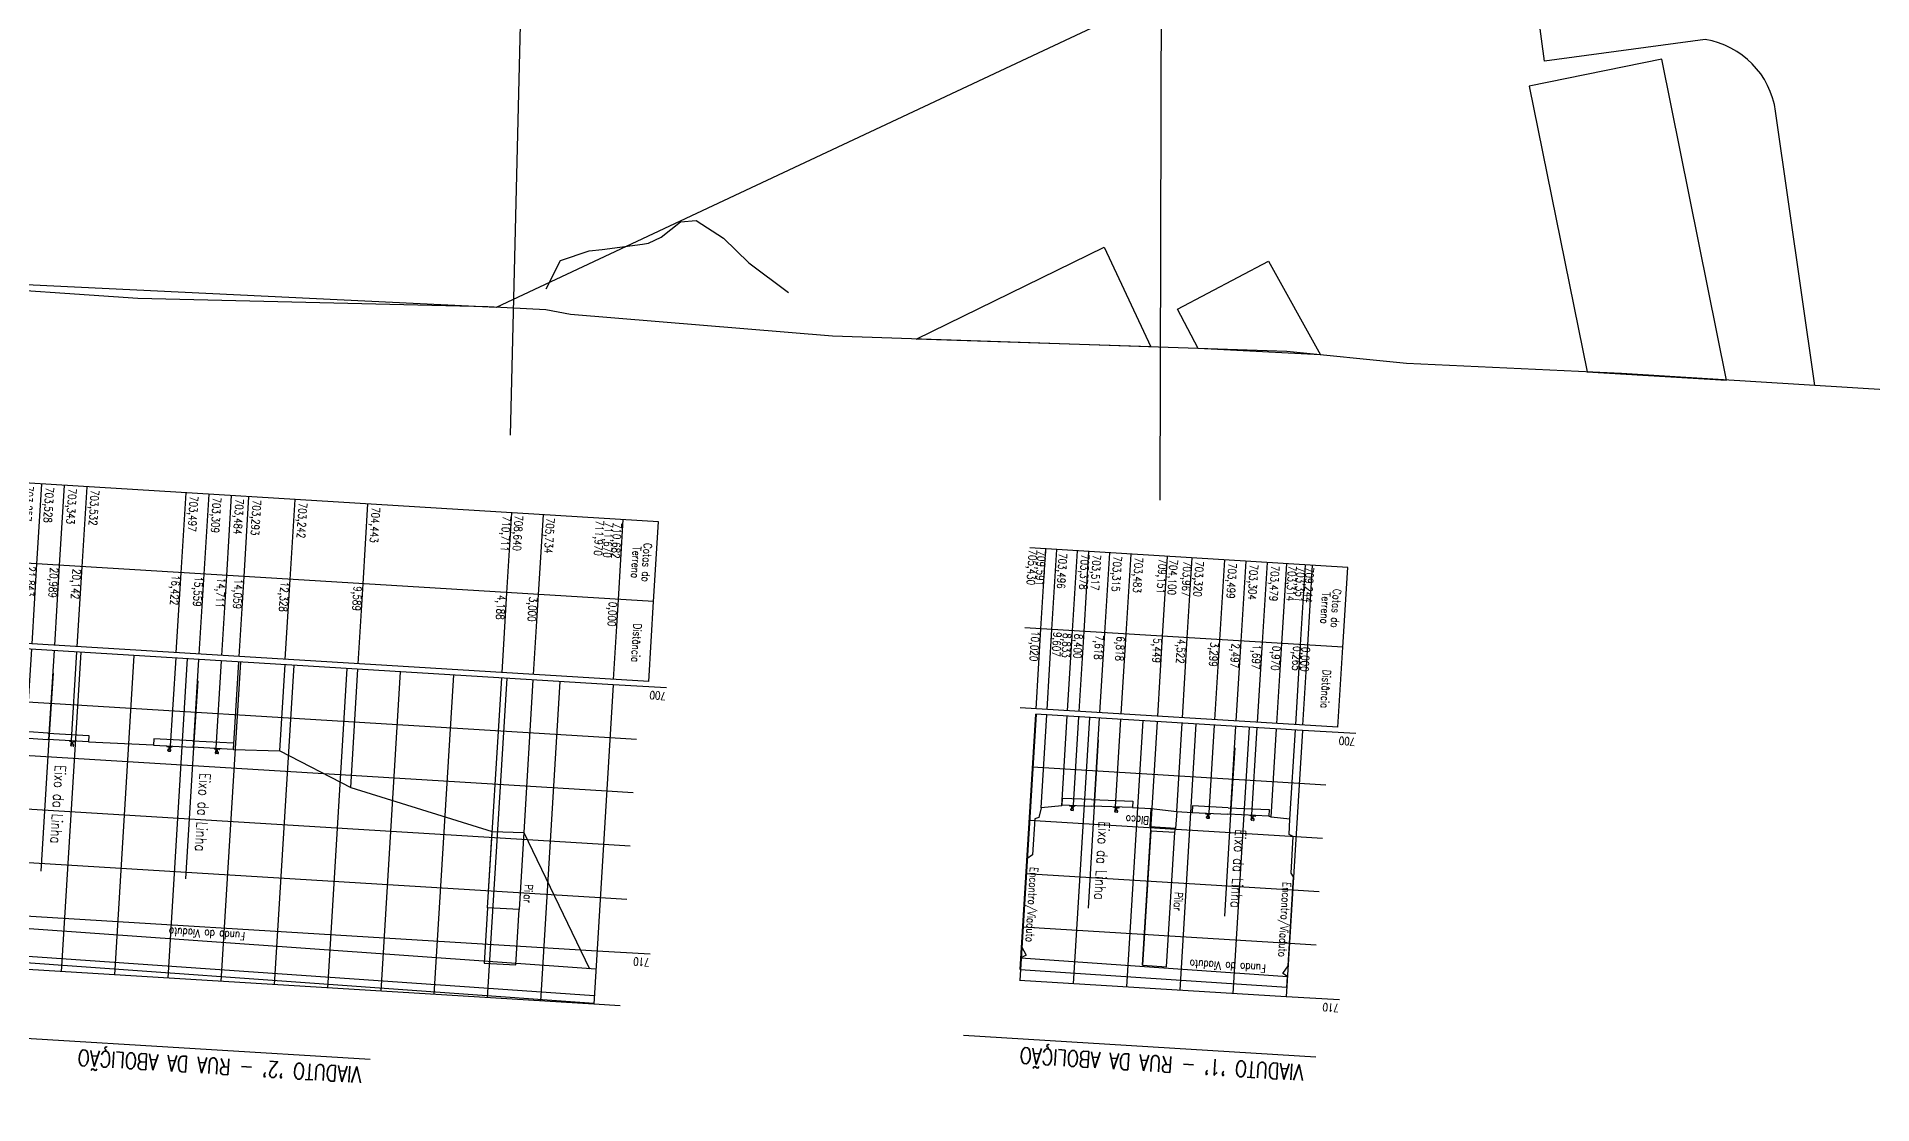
# Model space of a CAD drawing. Header units: metres. Extents: x 286371 to 293043, y 7462578 to 7466404.
# Drawn here: x 289480.5 to 289549.3, y 7464435.8 to 7464475.8 of the extents above; entities that cross this region are included whole.
import ezdxf

# ---------------------------------------------------------------- set-up
doc = ezdxf.new("R2010")
doc.units = ezdxf.units.M
doc.header["$MEASUREMENT"] = 0
doc.linetypes.add('CONTINUO', pattern=[0])
doc.linetypes.add('TRACO-PONTO', pattern=[9.4, 8, -0.7, 0, -0.7])
for name, color, linetype in [('Area', 45, 'Continuous'), ('Area Verde e Complexo de Lazer', 45, 'Continuous'), ('Curvas de Nivel 1m', 11, 'Continuous'), ('Edificações', 30, 'Continuous'), ('PERFIS', 45, 'CONTINUO'), ('TEXTO', 45, 'Continuous'), ('Vias primárias', 230, 'Continuous')]:
    doc.layers.add(name, color=color, linetype=linetype)
doc.styles.add('ROMANS', font='romans', dxfattribs={"height": 0.2})

# ---------------------------------------------------------------- blocks, each defined once
blk = doc.blocks.new('B59FFA8A7F1E4BD618CF50')
at = {"layer": 'PERFIS', "color": 2, "linetype": 'CONTINUO', "flags": 128}
for points in [[(-6.02792, 141.52912), (-4.02792, 141.52912)], [(-4.02792, 131.52912), (-4.02792, 141.52912)], [(-5.02792, 139.52912), (-4.02792, 139.52912)], [(-5.02792, 137.52912), (-4.02792, 137.52912)], [(-5.02792, 135.52912), (-4.02792, 135.52912)], [(-5.02792, 133.52912), (-4.02792, 133.52912)], [(-6.02792, 131.52912), (-4.02792, 131.52912)], [(-4.02792, 131.52912), (5.99208, 131.52912)]]:
    blk.add_lwpolyline(points, dxfattribs=at)
at = {"layer": 'PERFIS', "color": 1, "linetype": 'CONTINUO', "flags": 128}
for points in [[(-4.02792, 141.52912), (5.99208, 141.52912)], [(-2.02792, 131.52912), (-2.02792, 141.52912)], [(-0.02792, 131.52912), (-0.02792, 141.52912)], [(1.97208, 131.52912), (1.97208, 141.52912)], [(3.97208, 131.52912), (3.97208, 141.52912)], [(5.97208, 131.52912), (5.97208, 141.52912)], [(5.99208, 141.12002), (5.99208, 131.52912)], [(1.42108, 140.68042), (1.42108, 131.52912)], [(-4.02792, 139.52912), (5.99208, 139.52912)], [(-4.02792, 137.52912), (5.99208, 137.52912)], [(-4.02792, 135.52912), (5.99208, 135.52912)], [(-2.33092, 135.00782), (-2.33092, 131.52912)], [(-0.72892, 135.02852), (-0.72892, 131.52912)], [(2.79008, 135.01212), (2.79008, 131.52912)], [(4.37208, 135.04572), (4.37208, 131.52912)], [(4.80508, 134.90682), (4.80508, 131.52912)], [(5.57908, 135.02562), (5.57908, 131.52912)], [(-3.76292, 134.88062), (-3.76292, 131.52912)], [(-3.05792, 134.84272), (-3.05792, 131.52912)], [(-1.53092, 134.83312), (-1.53092, 131.52912)], [(0.49408, 134.84912), (0.49408, 131.52912)], [(3.59008, 134.84402), (3.59008, 131.52912)], [(-4.02792, 133.52912), (5.99208, 133.52912)]]:
    blk.add_lwpolyline(points, dxfattribs=at)
at = {"layer": 'PERFIS', "color": 2, "style": 'ROMANS', "width": 0.8}
for s, p in [('710', (-6.02792, 141.68537)), ('700', (-6.02792, 131.68537))]:
    blk.add_text(s, height=0.3, dxfattribs=at).set_placement(p)
blk = doc.blocks.new('A4774AB6FDE7428C18CF50')
at = {"layer": 'PERFIS', "color": 2, "linetype": 'CONTINUO', "flags": 128}
for points in [[(0.615, -7.239), (2.158, -7.206)], [(0.62, -7.479), (0.615, -7.239)], [(2.164, -7.446), (0.62, -7.479)], [(1.12, -7.202), (1.119, -7.202), (1.119, -7.202), (1.118, -7.203), (1.117, -7.203), (1.117, -7.203), (1.116, -7.203), (1.116, -7.204), (1.115, -7.204), (1.115, -7.205), (1.114, -7.206), (1.114, -7.206), (1.114, -7.207), (1.113, -7.208), (1.113, -7.208), (1.113, -7.209)], [(1.113, -7.209), (1.113, -7.224)], [(1.113, -7.224), (1.316, -7.22)], [(1.12, -7.202), (1.173, -7.201)], [(1.173, -7.037), (1.172, -7.037), (1.17, -7.038), (1.168, -7.038), (1.167, -7.039), (1.165, -7.04), (1.164, -7.041), (1.162, -7.042), (1.161, -7.043), (1.16, -7.044), (1.159, -7.046), (1.158, -7.047), (1.158, -7.049), (1.157, -7.05), (1.157, -7.052), (1.156, -7.054)], [(1.156, -7.055), (1.157, -7.085)], [(1.157, -7.085), (1.157, -7.086), (1.157, -7.087), (1.157, -7.087), (1.158, -7.088), (1.158, -7.089), (1.158, -7.089), (1.159, -7.09), (1.159, -7.09), (1.16, -7.091), (1.16, -7.091), (1.161, -7.091), (1.162, -7.092), (1.162, -7.092), (1.163, -7.092), (1.164, -7.092)], [(1.164, -7.092), (1.189, -7.092)], [(1.173, -7.037), (1.248, -7.036)], [(1.173, -7.201), (1.175, -7.201), (1.178, -7.2), (1.18, -7.2), (1.182, -7.199), (1.185, -7.198), (1.187, -7.196), (1.189, -7.195), (1.191, -7.193), (1.192, -7.191), (1.194, -7.189), (1.195, -7.187), (1.196, -7.185), (1.196, -7.182), (1.197, -7.18), (1.197, -7.177)], [(1.196, -7.098), (1.196, -7.097), (1.195, -7.096), (1.195, -7.096), (1.195, -7.095), (1.195, -7.095), (1.194, -7.094), (1.194, -7.094), (1.194, -7.093), (1.193, -7.093), (1.193, -7.092), (1.192, -7.092), (1.191, -7.092), (1.191, -7.092), (1.19, -7.092), (1.19, -7.092)], [(1.196, -7.098), (1.197, -7.175)], [(1.234, -7.091), (1.234, -7.091), (1.233, -7.091), (1.233, -7.091), (1.232, -7.091), (1.231, -7.091), (1.231, -7.092), (1.23, -7.092), (1.23, -7.093), (1.23, -7.093), (1.229, -7.094), (1.229, -7.094), (1.229, -7.095), (1.229, -7.095), (1.228, -7.096), (1.228, -7.096)], [(1.228, -7.097), (1.23, -7.175)], [(1.23, -7.175), (1.23, -7.177), (1.231, -7.18), (1.231, -7.182), (1.232, -7.184), (1.233, -7.187), (1.235, -7.189), (1.236, -7.191), (1.238, -7.193), (1.24, -7.194), (1.242, -7.196), (1.244, -7.197), (1.246, -7.198), (1.249, -7.199), (1.251, -7.199), (1.254, -7.199)], [(1.234, -7.091), (1.26, -7.09)], [(1.266, -7.053), (1.265, -7.051), (1.265, -7.049), (1.265, -7.048), (1.264, -7.046), (1.263, -7.044), (1.262, -7.043), (1.261, -7.042), (1.26, -7.04), (1.259, -7.039), (1.257, -7.038), (1.256, -7.037), (1.254, -7.037), (1.253, -7.036), (1.251, -7.036), (1.249, -7.036)], [(1.256, -7.199), (1.308, -7.198)], [(1.26, -7.09), (1.26, -7.09), (1.261, -7.09), (1.262, -7.09), (1.262, -7.089), (1.263, -7.089), (1.263, -7.089), (1.264, -7.088), (1.264, -7.088), (1.265, -7.087), (1.265, -7.087), (1.266, -7.086), (1.266, -7.086), (1.266, -7.085), (1.266, -7.084), (1.266, -7.084)], [(1.266, -7.053), (1.266, -7.083)], [(1.315, -7.205), (1.315, -7.204), (1.315, -7.204), (1.315, -7.203), (1.315, -7.202), (1.315, -7.202), (1.314, -7.201), (1.314, -7.201), (1.313, -7.2), (1.313, -7.2), (1.312, -7.199), (1.311, -7.199), (1.311, -7.199), (1.31, -7.198), (1.309, -7.198), (1.309, -7.198)], [(1.315, -7.205), (1.316, -7.22)], [(3.264, -7.182), (2.158, -7.206)], [(2.164, -7.446), (3.269, -7.422)], [(2.776, -7.167), (2.776, -7.167), (2.775, -7.167), (2.774, -7.167), (2.774, -7.168), (2.773, -7.168), (2.772, -7.168), (2.772, -7.169), (2.771, -7.169), (2.771, -7.17), (2.771, -7.17), (2.77, -7.171), (2.77, -7.172), (2.77, -7.172), (2.77, -7.173), (2.769, -7.174)], [(2.769, -7.174), (2.77, -7.189)], [(2.972, -7.185), (2.77, -7.189)], [(2.829, -7.166), (2.776, -7.167)], [(2.83, -7.002), (2.828, -7.002), (2.826, -7.003), (2.825, -7.003), (2.823, -7.004), (2.822, -7.004), (2.82, -7.005), (2.819, -7.006), (2.818, -7.008), (2.816, -7.009), (2.815, -7.01), (2.815, -7.012), (2.814, -7.014), (2.813, -7.015), (2.813, -7.017), (2.813, -7.019)], [(2.813, -7.02), (2.814, -7.05)], [(2.814, -7.05), (2.814, -7.051), (2.814, -7.052), (2.814, -7.052), (2.814, -7.053), (2.814, -7.053), (2.815, -7.054), (2.815, -7.055), (2.816, -7.055), (2.816, -7.055), (2.817, -7.056), (2.817, -7.056), (2.818, -7.056), (2.819, -7.057), (2.819, -7.057), (2.82, -7.057)], [(2.846, -7.056), (2.821, -7.057)], [(2.829, -7.166), (2.832, -7.166), (2.834, -7.165), (2.836, -7.165), (2.839, -7.164), (2.841, -7.163), (2.843, -7.161), (2.845, -7.16), (2.847, -7.158), (2.849, -7.156), (2.85, -7.154), (2.851, -7.152), (2.852, -7.149), (2.853, -7.147), (2.853, -7.145), (2.854, -7.142)], [(2.904, -7.001), (2.83, -7.002)], [(2.852, -7.062), (2.852, -7.062), (2.852, -7.061), (2.852, -7.061), (2.851, -7.06), (2.851, -7.059), (2.851, -7.059), (2.85, -7.058), (2.85, -7.058), (2.85, -7.058), (2.849, -7.057), (2.848, -7.057), (2.848, -7.057), (2.847, -7.057), (2.847, -7.056), (2.846, -7.056)], [(2.852, -7.062), (2.854, -7.14)], [(2.891, -7.055), (2.89, -7.055), (2.89, -7.056), (2.889, -7.056), (2.888, -7.056), (2.888, -7.056), (2.887, -7.057), (2.887, -7.057), (2.886, -7.057), (2.886, -7.058), (2.886, -7.058), (2.885, -7.059), (2.885, -7.059), (2.885, -7.06), (2.885, -7.061), (2.885, -7.061)], [(2.885, -7.062), (2.886, -7.14)], [(2.886, -7.14), (2.887, -7.142), (2.887, -7.145), (2.888, -7.147), (2.889, -7.149), (2.89, -7.152), (2.891, -7.154), (2.893, -7.156), (2.894, -7.157), (2.896, -7.159), (2.898, -7.16), (2.901, -7.162), (2.903, -7.163), (2.905, -7.163), (2.908, -7.164), (2.91, -7.164)], [(2.916, -7.055), (2.891, -7.055)], [(2.922, -7.018), (2.922, -7.016), (2.922, -7.014), (2.921, -7.012), (2.92, -7.011), (2.92, -7.009), (2.919, -7.008), (2.918, -7.006), (2.916, -7.005), (2.915, -7.004), (2.914, -7.003), (2.912, -7.002), (2.911, -7.002), (2.909, -7.001), (2.907, -7.001), (2.905, -7.001)], [(2.965, -7.163), (2.912, -7.164)], [(2.916, -7.055), (2.917, -7.055), (2.917, -7.055), (2.918, -7.055), (2.919, -7.054), (2.919, -7.054), (2.92, -7.054), (2.92, -7.053), (2.921, -7.053), (2.921, -7.052), (2.922, -7.052), (2.922, -7.051), (2.922, -7.05), (2.922, -7.05), (2.923, -7.049), (2.923, -7.048)], [(2.922, -7.018), (2.923, -7.048)], [(2.972, -7.17), (2.972, -7.169), (2.972, -7.169), (2.972, -7.168), (2.971, -7.167), (2.971, -7.167), (2.971, -7.166), (2.97, -7.165), (2.97, -7.165), (2.969, -7.164), (2.968, -7.164), (2.968, -7.164), (2.967, -7.163), (2.967, -7.163), (2.966, -7.163), (2.965, -7.163)], [(2.972, -7.17), (2.972, -7.185)], [(3.269, -7.422), (3.264, -7.182)]]:
    blk.add_lwpolyline(points, dxfattribs=at)
blk = doc.blocks.new('484A9ED8A069412418CF50')
at = {"layer": 'PERFIS', "color": 2, "linetype": 'TRACO-PONTO', "flags": 128}
blk.add_lwpolyline([(2.314, -9.127), (2.314, -6.627), (2.314, -2.804)], dxfattribs=at)
at = {"layer": 'PERFIS', "color": 2, "style": 'ROMANS', "width": 0.8}
blk.add_text('Eixo da Linha', height=0.4, rotation=90, dxfattribs=at).set_placement((2.1, -6.085, 1442.866))
blk = doc.blocks.new('1B2D9999C9D0473418CF50')
at = {"layer": 'PERFIS', "color": 2, "linetype": 'TRACO-PONTO', "flags": 128}
blk.add_lwpolyline([(-1.783, -9.136), (-1.783, -6.636), (-1.783, -2.813)], dxfattribs=at)
at = {"layer": 'PERFIS', "color": 2, "style": 'ROMANS', "width": 0.8}
blk.add_text('Eixo da Linha', height=0.4, rotation=90, dxfattribs=at).set_placement((-1.997, -6.094, 1442.866))
blk = doc.blocks.new('BA516E417E10444318CF50')
at = {"layer": 'PERFIS', "color": 2, "linetype": 'CONTINUO', "flags": 128}
for points in [[(-3.484, -7.235), (-1.94, -7.215)], [(-3.481, -7.475), (-3.484, -7.235)], [(-1.937, -7.455), (-3.481, -7.475)], [(-2.986, -7.21), (-2.985, -7.225)], [(-2.978, -7.203), (-2.979, -7.203), (-2.98, -7.203), (-2.981, -7.203), (-2.981, -7.204), (-2.982, -7.204), (-2.982, -7.204), (-2.983, -7.205), (-2.984, -7.205), (-2.984, -7.206), (-2.984, -7.206), (-2.985, -7.207), (-2.985, -7.208), (-2.985, -7.208), (-2.985, -7.209), (-2.985, -7.21)], [(-2.985, -7.225), (-2.783, -7.222)], [(-2.978, -7.203), (-2.926, -7.202)], [(-2.924, -7.039), (-2.925, -7.039), (-2.927, -7.039), (-2.929, -7.039), (-2.93, -7.04), (-2.932, -7.041), (-2.933, -7.042), (-2.935, -7.043), (-2.936, -7.044), (-2.937, -7.045), (-2.938, -7.047), (-2.939, -7.048), (-2.94, -7.05), (-2.94, -7.052), (-2.941, -7.053), (-2.941, -7.055)], [(-2.941, -7.056), (-2.94, -7.087)], [(-2.94, -7.087), (-2.94, -7.087), (-2.94, -7.088), (-2.94, -7.089), (-2.94, -7.089), (-2.94, -7.09), (-2.939, -7.09), (-2.939, -7.091), (-2.938, -7.091), (-2.938, -7.092), (-2.937, -7.092), (-2.937, -7.093), (-2.936, -7.093), (-2.935, -7.093), (-2.935, -7.093), (-2.934, -7.093)], [(-2.934, -7.093), (-2.908, -7.093)], [(-2.926, -7.202), (-2.923, -7.202), (-2.921, -7.202), (-2.918, -7.201), (-2.916, -7.2), (-2.914, -7.199), (-2.912, -7.198), (-2.91, -7.196), (-2.908, -7.195), (-2.906, -7.193), (-2.905, -7.191), (-2.904, -7.188), (-2.903, -7.186), (-2.902, -7.184), (-2.901, -7.181), (-2.901, -7.179)], [(-2.924, -7.039), (-2.849, -7.038)], [(-2.902, -7.099), (-2.902, -7.098), (-2.902, -7.098), (-2.902, -7.097), (-2.903, -7.097), (-2.903, -7.096), (-2.903, -7.096), (-2.904, -7.095), (-2.904, -7.095), (-2.904, -7.094), (-2.905, -7.094), (-2.906, -7.094), (-2.906, -7.093), (-2.907, -7.093), (-2.907, -7.093), (-2.908, -7.093)], [(-2.902, -7.099), (-2.901, -7.177)], [(-2.863, -7.092), (-2.864, -7.092), (-2.864, -7.093), (-2.865, -7.093), (-2.866, -7.093), (-2.866, -7.093), (-2.867, -7.094), (-2.867, -7.094), (-2.868, -7.094), (-2.868, -7.095), (-2.868, -7.095), (-2.869, -7.096), (-2.869, -7.096), (-2.869, -7.097), (-2.869, -7.098), (-2.869, -7.098)], [(-2.869, -7.099), (-2.868, -7.177)], [(-2.868, -7.177), (-2.868, -7.179), (-2.868, -7.181), (-2.867, -7.184), (-2.866, -7.186), (-2.865, -7.189), (-2.864, -7.191), (-2.862, -7.193), (-2.86, -7.194), (-2.859, -7.196), (-2.857, -7.197), (-2.854, -7.199), (-2.852, -7.2), (-2.85, -7.2), (-2.847, -7.201), (-2.845, -7.201)], [(-2.863, -7.092), (-2.838, -7.092)], [(-2.832, -7.055), (-2.832, -7.053), (-2.832, -7.051), (-2.833, -7.05), (-2.833, -7.048), (-2.834, -7.046), (-2.835, -7.045), (-2.836, -7.044), (-2.837, -7.042), (-2.838, -7.041), (-2.84, -7.04), (-2.841, -7.039), (-2.843, -7.039), (-2.845, -7.038), (-2.846, -7.038), (-2.848, -7.038)], [(-2.843, -7.201), (-2.79, -7.201)], [(-2.838, -7.092), (-2.837, -7.092), (-2.837, -7.092), (-2.836, -7.092), (-2.835, -7.092), (-2.835, -7.091), (-2.834, -7.091), (-2.834, -7.09), (-2.833, -7.09), (-2.833, -7.089), (-2.832, -7.089), (-2.832, -7.088), (-2.832, -7.088), (-2.832, -7.087), (-2.831, -7.086), (-2.831, -7.086)], [(-2.832, -7.055), (-2.831, -7.085)], [(-2.783, -7.208), (-2.783, -7.207), (-2.783, -7.206), (-2.783, -7.206), (-2.784, -7.205), (-2.784, -7.204), (-2.784, -7.204), (-2.785, -7.203), (-2.785, -7.203), (-2.786, -7.202), (-2.786, -7.202), (-2.787, -7.201), (-2.788, -7.201), (-2.788, -7.201), (-2.789, -7.201), (-2.79, -7.201)], [(-2.783, -7.208), (-2.783, -7.222)], [(-0.607, -7.198), (-1.94, -7.215)], [(-1.937, -7.455), (-0.604, -7.438)], [(-1.302, -7.181), (-1.303, -7.181), (-1.303, -7.182), (-1.304, -7.182), (-1.305, -7.182), (-1.305, -7.182), (-1.306, -7.183), (-1.307, -7.183), (-1.307, -7.184), (-1.308, -7.184), (-1.308, -7.185), (-1.308, -7.185), (-1.309, -7.186), (-1.309, -7.187), (-1.309, -7.187), (-1.309, -7.188)], [(-1.309, -7.189), (-1.309, -7.203)], [(-1.106, -7.201), (-1.309, -7.203)], [(-1.249, -7.181), (-1.302, -7.181)], [(-1.247, -7.017), (-1.249, -7.017), (-1.251, -7.017), (-1.252, -7.018), (-1.254, -7.018), (-1.256, -7.019), (-1.257, -7.02), (-1.258, -7.021), (-1.26, -7.022), (-1.261, -7.024), (-1.262, -7.025), (-1.263, -7.027), (-1.263, -7.028), (-1.264, -7.03), (-1.264, -7.032), (-1.264, -7.033)], [(-1.264, -7.035), (-1.264, -7.065)], [(-1.264, -7.065), (-1.264, -7.066), (-1.264, -7.066), (-1.264, -7.067), (-1.263, -7.068), (-1.263, -7.068), (-1.263, -7.069), (-1.262, -7.069), (-1.262, -7.07), (-1.261, -7.07), (-1.261, -7.071), (-1.26, -7.071), (-1.26, -7.071), (-1.259, -7.071), (-1.258, -7.072), (-1.258, -7.072)], [(-1.232, -7.071), (-1.257, -7.072)], [(-1.249, -7.181), (-1.247, -7.181), (-1.244, -7.18), (-1.242, -7.179), (-1.24, -7.179), (-1.237, -7.177), (-1.235, -7.176), (-1.233, -7.175), (-1.232, -7.173), (-1.23, -7.171), (-1.228, -7.169), (-1.227, -7.167), (-1.226, -7.164), (-1.226, -7.162), (-1.225, -7.16), (-1.225, -7.157)], [(-1.173, -7.016), (-1.247, -7.017)], [(-1.226, -7.077), (-1.226, -7.077), (-1.226, -7.076), (-1.226, -7.076), (-1.226, -7.075), (-1.226, -7.074), (-1.227, -7.074), (-1.227, -7.073), (-1.228, -7.073), (-1.228, -7.073), (-1.229, -7.072), (-1.229, -7.072), (-1.23, -7.072), (-1.23, -7.072), (-1.231, -7.071), (-1.232, -7.071)], [(-1.226, -7.077), (-1.225, -7.155)], [(-1.187, -7.071), (-1.187, -7.071), (-1.188, -7.071), (-1.189, -7.071), (-1.189, -7.071), (-1.19, -7.072), (-1.19, -7.072), (-1.191, -7.072), (-1.191, -7.073), (-1.192, -7.073), (-1.192, -7.074), (-1.192, -7.074), (-1.193, -7.075), (-1.193, -7.075), (-1.193, -7.076), (-1.193, -7.077)], [(-1.193, -7.077), (-1.192, -7.155)], [(-1.192, -7.155), (-1.192, -7.157), (-1.191, -7.16), (-1.191, -7.162), (-1.19, -7.165), (-1.189, -7.167), (-1.187, -7.169), (-1.186, -7.171), (-1.184, -7.173), (-1.182, -7.174), (-1.18, -7.176), (-1.178, -7.177), (-1.176, -7.178), (-1.173, -7.179), (-1.171, -7.179), (-1.168, -7.18)], [(-1.162, -7.07), (-1.187, -7.071)], [(-1.155, -7.033), (-1.155, -7.031), (-1.156, -7.03), (-1.156, -7.028), (-1.157, -7.026), (-1.158, -7.025), (-1.158, -7.023), (-1.16, -7.022), (-1.161, -7.021), (-1.162, -7.02), (-1.163, -7.019), (-1.165, -7.018), (-1.167, -7.017), (-1.168, -7.017), (-1.17, -7.016), (-1.172, -7.016)], [(-1.114, -7.179), (-1.166, -7.18)], [(-1.162, -7.07), (-1.161, -7.07), (-1.16, -7.07), (-1.16, -7.07), (-1.159, -7.07), (-1.158, -7.07), (-1.158, -7.069), (-1.157, -7.069), (-1.157, -7.068), (-1.156, -7.068), (-1.156, -7.067), (-1.156, -7.067), (-1.155, -7.066), (-1.155, -7.065), (-1.155, -7.065), (-1.155, -7.064)], [(-1.155, -7.033), (-1.155, -7.063)], [(-1.107, -7.186), (-1.107, -7.185), (-1.107, -7.185), (-1.107, -7.184), (-1.107, -7.183), (-1.108, -7.183), (-1.108, -7.182), (-1.108, -7.181), (-1.109, -7.181), (-1.109, -7.18), (-1.11, -7.18), (-1.111, -7.18), (-1.111, -7.179), (-1.112, -7.179), (-1.113, -7.179), (-1.113, -7.179)], [(-1.107, -7.186), (-1.106, -7.201)], [(-0.604, -7.438), (-0.607, -7.198)]]:
    blk.add_lwpolyline(points, dxfattribs=at)
blk = doc.blocks.new('AA0064FADBE34D8C18D094')
at = {"layer": 'PERFIS', "color": 1, "linetype": 'CONTINUO', "flags": 128}
blk.add_lwpolyline([(-6.281, -0.035), (6.954, -0.035)], dxfattribs=at)
at = {"layer": 'PERFIS', "color": 2, "linetype": 'CONTINUO', "flags": 128}
for points in [[(4.985, -2.633), (-5.035, -2.583)], [(4.985, -3.07), (-5.035, -2.979)], [(0.443, -8.27), (0.414, -8.124), (0.414, -3.072), (-0.486, -3.073), (-0.486, -8.124), (-0.513, -8.257)], [(0.414, -8.124), (-0.486, -8.124)], [(-6.355, -12.424), (5.585, -12.424)], [(-6.355, -12.424), (-6.355, -15.424)], [(-5.035, -12.424), (-5.035, -15.424)], [(-4.77, -12.424), (-4.77, -15.424)], [(-4.065, -12.424), (-4.065, -15.424)], [(-3.338, -12.424), (-3.338, -15.424)], [(-2.538, -12.424), (-2.538, -15.424)], [(-1.736, -12.424), (-1.736, -15.424)], [(-0.513, -12.424), (-0.513, -15.424)], [(0.414, -12.424), (0.414, -15.424)], [(1.783, -12.424), (1.783, -15.424)], [(2.583, -12.424), (2.583, -15.424)], [(3.365, -12.424), (3.365, -15.424)], [(3.798, -12.424), (3.798, -15.424)], [(4.572, -12.424), (4.572, -15.424)], [(4.985, -12.424), (4.985, -15.424)], [(-6.355, -15.424), (5.585, -15.424)], [(-6.355, -15.424), (-6.355, -18.424)], [(-5.035, -15.424), (-5.035, -18.424)], [(-4.77, -15.424), (-4.77, -18.424)], [(-4.065, -15.424), (-4.065, -18.424)], [(-3.338, -15.424), (-3.338, -18.424)], [(-2.538, -15.424), (-2.538, -18.424)], [(-1.736, -15.424), (-1.736, -18.424)], [(-0.513, -15.424), (-0.513, -18.424)], [(0.414, -15.424), (0.414, -18.424)], [(1.783, -15.424), (1.783, -18.424)], [(2.583, -15.424), (2.583, -18.424)], [(3.365, -15.424), (3.365, -18.424)], [(3.798, -15.424), (3.798, -18.424)], [(4.572, -15.424), (4.572, -18.424)], [(4.985, -15.424), (4.985, -18.424)], [(-6.355, -18.424), (5.585, -18.424)]]:
    blk.add_lwpolyline(points, dxfattribs=at)
at = {"layer": 'PERFIS', "color": 4, "linetype": 'CONTINUO', "flags": 128}
for points in [[(-5.035, -2.583), (-5.035, -2.979), (-4.857, -3.087), (-5.035, -3.384), (-5.035, -6.723), (-4.934, -6.851), (-4.934, -8.229), (-4.77, -8.297), (-4.77, -8.872)], [(4.572, -8.727), (4.628, -8.368), (4.777, -8.3), (4.777, -6.949), (4.985, -6.794), (4.985, -3.493), (4.794, -3.179), (4.985, -3.07), (4.985, -2.633)], [(-0.513, -8.904), (-0.513, -8.257), (0.443, -8.27), (0.443, -8.954)]]:
    blk.add_lwpolyline(points, dxfattribs=at)
at = {"layer": 'PERFIS', "color": 3, "linetype": 'CONTINUO', "flags": 128}
for points in [[(-4.77, -8.872), (-4.065, -8.91), (-3.973, -8.943)], [(1.15, -8.944), (0.443, -8.954), (-0.513, -8.904), (-1.096, -8.905)], [(3.798, -8.846), (4.572, -8.727)]]:
    blk.add_lwpolyline(points, dxfattribs=at)
at = {"layer": 'PERFIS', "color": 255}
for name, p in [('B59FFA8A7F1E4BD618CF50', (-1.007, -143.753)), ('1B2D9999C9D0473418CF50', (-0.755, -2.284)), ('484A9ED8A069412418CF50', (0.269, -2.282)), ('BA516E417E10444318CF50', (-0.489, -1.707)), ('A4774AB6FDE7428C18CF50', (0.535, -1.705))]:
    blk.add_blockref(name, p, dxfattribs=at)
at = {"layer": 'PERFIS', "color": 3, "style": 'ROMANS', "width": 0.8}
blk.add_text("VIADUTO '1' - RUA DA ABOLIÇÃO", height=0.6, dxfattribs=at).set_placement((-5.855, 0.278, 711.017))
at = {"layer": 'PERFIS', "color": 2, "style": 'ROMANS', "width": 0.8}
for s, p in [('Fundo do Viaduto', (-4.207, -3.383, 708.538)), ('Bloco', (0.504, -8.644, 703.637))]:
    blk.add_text(s, height=0.3, dxfattribs=at).set_placement(p)
for s, p in [('Encontro/Viaduto', (-4.652, -6.516, 706.456)), ('Encontro/Viaduto', (4.839, -6.497, 706.456)), ('Pilar', (-0.626, -5.893, 706.33)), ('Distância', (-5.661, -14.55)), ('0,970', (-3.721, -15.324)), ('1,697', (-2.994, -15.324)), ('2,497', (-2.194, -15.324)), ('3,299', (-1.392, -15.324)), ('6,818', (2.127, -15.324)), ('7,618', (2.927, -15.324)), ('8,400', (3.709, -15.324)), ('8,833', (4.142, -15.324)), ('9,607', (4.505, -15.341)), ('10,020', (5.329, -15.324)), ('0,000', (-4.825, -15.352)), ('0,265', (-4.504, -15.364)), ('4,522', (-0.153, -15.366)), ('5,449', (0.744, -15.339)), ('Cotas do', (-5.861, -17.598)), ('Terreno', (-5.461, -17.452)), ('709,244', (-4.792, -18.348)), ('703,351', (-4.459, -18.343)), ('703,314', (-4.134, -18.365)), ('703,479', (-3.494, -18.324)), ('703,304', (-2.694, -18.324)), ('703,499', (-1.892, -18.324)), ('703,320', (-0.65, -18.317)), ('703,967', (-0.203, -18.3)), ('704,100', (0.323, -18.323, 692.707)), ('709,151', (0.728, -18.34)), ('703,483', (1.627, -18.324)), ('703,315', (2.427, -18.324)), ('703,517', (3.209, -18.324)), ('703,378', (3.642, -18.324)), ('703,496', (4.48, -18.306)), ('709,591', (5.28, -18.357)), ('705,430', (5.614, -18.371))]:
    blk.add_text(s, height=0.3, rotation=90, dxfattribs=at).set_placement(p)
blk = doc.blocks.new('82FDA41D1209402618CF50')
at = {"layer": 'PERFIS', "color": 2, "linetype": 'CONTINUO', "flags": 128}
for points in [[(-12.5444, 141.18864), (-11.5444, 141.18864)], [(-11.5444, 129.18864), (-11.5444, 141.18864)], [(-13.5444, 139.18864), (-11.5444, 139.18864)], [(-12.5444, 137.18864), (-11.5444, 137.18864)], [(-12.5444, 135.18864), (-11.5444, 135.18864)], [(-12.5444, 133.18864), (-11.5444, 133.18864)], [(-12.5444, 131.18864), (-11.5444, 131.18864)], [(-13.5444, 129.18864), (-11.5444, 129.18864)], [(-11.5444, 129.18864), (17.5116, 129.18864)]]:
    blk.add_lwpolyline(points, dxfattribs=at)
at = {"layer": 'PERFIS', "color": 1, "linetype": 'CONTINUO', "flags": 128}
for points in [[(-11.5444, 141.18864), (17.5116, 141.18864)], [(-9.5444, 129.18864), (-9.5444, 141.18864)], [(-7.5444, 129.18864), (-7.5444, 141.18864)], [(-5.5444, 129.18864), (-5.5444, 141.18864)], [(-3.5444, 129.18864), (-3.5444, 141.18864)], [(-1.5444, 129.18864), (-1.5444, 141.18864)], [(0.4556, 129.18864), (0.4556, 141.18864)], [(2.4556, 129.18864), (2.4556, 141.18864)], [(4.4556, 129.18864), (4.4556, 141.18864)], [(6.4556, 129.18864), (6.4556, 141.18864)], [(8.4556, 129.18864), (8.4556, 141.18864)], [(10.4556, 129.18864), (10.4556, 141.18864)], [(12.4556, 129.18864), (12.4556, 141.18864)], [(14.4556, 129.18864), (14.4556, 141.18864)], [(16.4556, 129.18864), (16.4556, 141.18864)], [(17.5116, 140.05764), (17.5116, 129.18864)], [(-11.5444, 139.18864), (17.5116, 139.18864)], [(-7.3564, 137.82814), (-7.3564, 129.18864)], [(-11.5444, 137.18864), (17.5116, 137.18864)], [(14.8316, 137.52084), (14.8316, 129.18864)], [(-11.5444, 135.18864), (17.5116, 135.18864)], [(-8.5444, 134.92264), (-8.5444, 129.18864)], [(16.6126, 134.23384), (16.6126, 129.18864)], [(-1.9554, 133.63154), (-1.9554, 129.18864)], [(-11.5444, 133.18864), (17.5116, 133.18864)], [(0.7836, 132.43064), (0.7836, 129.18864)], [(2.5146, 132.48164), (2.5146, 129.18864)], [(3.1666, 132.67244), (3.1666, 129.18864)], [(4.0146, 132.49814), (4.0146, 129.18864)], [(4.8776, 132.68604), (4.8776, 129.18864)], [(8.5976, 132.72064), (8.5976, 129.18864)], [(9.4446, 132.53214), (9.4446, 129.18864)], [(10.2986, 132.71664), (10.2986, 129.18864)], [(11.0636, 132.44524), (11.0636, 129.18864)], [(13.2786, 132.65864), (13.2786, 129.18864)], [(13.5486, 132.80064), (13.5486, 129.18864)], [(-11.5444, 131.18864), (17.5116, 131.18864)]]:
    blk.add_lwpolyline(points, dxfattribs=at)
at = {"layer": 'PERFIS', "color": 2, "style": 'ROMANS', "width": 0.8}
for s, p in [('710', (-13.5444, 139.34489)), ('700', (-13.5444, 129.34489))]:
    blk.add_text(s, height=0.3, dxfattribs=at).set_placement(p)
blk = doc.blocks.new('54C7CE628FD44CF718CF50')
at = {"layer": 'PERFIS', "color": 2, "linetype": 'CONTINUO', "flags": 128}
for points in [[(-0.591, -9.556), (0.953, -9.544)], [(-0.589, -9.797), (-0.591, -9.556)], [(-0.085, -9.527), (-0.085, -9.527), (-0.086, -9.527), (-0.087, -9.527), (-0.088, -9.527), (-0.088, -9.528), (-0.089, -9.528), (-0.089, -9.528), (-0.09, -9.529), (-0.09, -9.529), (-0.091, -9.53), (-0.091, -9.531), (-0.091, -9.531), (-0.092, -9.532), (-0.092, -9.533), (-0.092, -9.533)], [(-0.092, -9.534), (-0.092, -9.549)], [(-0.092, -9.549), (0.111, -9.547)], [(-0.085, -9.527), (-0.032, -9.526)], [(-0.029, -9.363), (-0.031, -9.363), (-0.033, -9.363), (-0.034, -9.363), (-0.036, -9.364), (-0.038, -9.365), (-0.039, -9.366), (-0.04, -9.367), (-0.042, -9.368), (-0.043, -9.369), (-0.044, -9.371), (-0.045, -9.372), (-0.045, -9.374), (-0.046, -9.375), (-0.046, -9.377), (-0.046, -9.379)], [(-0.046, -9.38), (-0.046, -9.41)], [(-0.046, -9.41), (-0.046, -9.411), (-0.046, -9.412), (-0.046, -9.412), (-0.046, -9.413), (-0.045, -9.414), (-0.045, -9.414), (-0.045, -9.415), (-0.044, -9.415), (-0.044, -9.416), (-0.043, -9.416), (-0.042, -9.416), (-0.042, -9.417), (-0.041, -9.417), (-0.04, -9.417), (-0.04, -9.417)], [(-0.039, -9.417), (-0.014, -9.417)], [(-0.032, -9.526), (-0.03, -9.526), (-0.027, -9.526), (-0.025, -9.525), (-0.022, -9.524), (-0.02, -9.523), (-0.018, -9.522), (-0.016, -9.52), (-0.014, -9.519), (-0.013, -9.517), (-0.011, -9.515), (-0.01, -9.512), (-0.009, -9.51), (-0.008, -9.508), (-0.008, -9.505), (-0.007, -9.503)], [(-0.029, -9.363), (0.045, -9.362)], [(-0.008, -9.423), (-0.008, -9.423), (-0.008, -9.422), (-0.008, -9.421), (-0.008, -9.421), (-0.009, -9.42), (-0.009, -9.42), (-0.009, -9.419), (-0.01, -9.419), (-0.01, -9.418), (-0.011, -9.418), (-0.011, -9.418), (-0.012, -9.417), (-0.012, -9.417), (-0.013, -9.417), (-0.014, -9.417)], [(-0.008, -9.423), (-0.007, -9.501)], [(0.031, -9.417), (0.03, -9.417), (0.03, -9.417), (0.029, -9.417), (0.029, -9.417), (0.028, -9.417), (0.028, -9.418), (0.027, -9.418), (0.027, -9.419), (0.026, -9.419), (0.026, -9.42), (0.026, -9.42), (0.025, -9.421), (0.025, -9.421), (0.025, -9.422), (0.025, -9.422)], [(0.025, -9.423), (0.025, -9.501)], [(0.025, -9.501), (0.026, -9.503), (0.026, -9.506), (0.027, -9.508), (0.028, -9.51), (0.029, -9.513), (0.03, -9.515), (0.032, -9.517), (0.033, -9.519), (0.035, -9.52), (0.037, -9.522), (0.039, -9.523), (0.042, -9.524), (0.044, -9.525), (0.047, -9.525), (0.049, -9.526)], [(0.031, -9.417), (0.056, -9.416)], [(0.063, -9.379), (0.063, -9.377), (0.062, -9.376), (0.062, -9.374), (0.061, -9.372), (0.061, -9.371), (0.06, -9.369), (0.059, -9.368), (0.057, -9.367), (0.056, -9.366), (0.055, -9.365), (0.053, -9.364), (0.052, -9.363), (0.05, -9.363), (0.048, -9.362), (0.046, -9.362)], [(0.051, -9.526), (0.103, -9.525)], [(0.056, -9.416), (0.057, -9.416), (0.058, -9.416), (0.058, -9.416), (0.059, -9.416), (0.059, -9.416), (0.06, -9.415), (0.061, -9.415), (0.061, -9.414), (0.062, -9.414), (0.062, -9.413), (0.062, -9.413), (0.063, -9.412), (0.063, -9.411), (0.063, -9.411), (0.063, -9.41)], [(0.063, -9.379), (0.063, -9.41)], [(0.111, -9.532), (0.111, -9.532), (0.11, -9.531), (0.11, -9.53), (0.11, -9.53), (0.11, -9.529), (0.109, -9.528), (0.109, -9.528), (0.108, -9.527), (0.108, -9.527), (0.107, -9.526), (0.107, -9.526), (0.106, -9.526), (0.105, -9.525), (0.105, -9.525), (0.104, -9.525)], [(0.111, -9.532), (0.111, -9.547)], [(2.395, -9.533), (0.953, -9.544)], [(1.701, -9.513), (1.7, -9.513), (1.699, -9.513), (1.699, -9.513), (1.698, -9.513), (1.697, -9.513), (1.697, -9.514), (1.696, -9.514), (1.696, -9.515), (1.695, -9.515), (1.695, -9.516), (1.694, -9.516), (1.694, -9.517), (1.694, -9.518), (1.694, -9.519), (1.694, -9.519)], [(1.694, -9.52), (1.694, -9.534)], [(1.896, -9.533), (1.694, -9.534)], [(1.753, -9.512), (1.701, -9.513)], [(1.756, -9.348), (1.754, -9.348), (1.753, -9.349), (1.751, -9.349), (1.749, -9.35), (1.748, -9.351), (1.746, -9.351), (1.745, -9.353), (1.744, -9.354), (1.743, -9.355), (1.742, -9.356), (1.741, -9.358), (1.74, -9.36), (1.74, -9.361), (1.739, -9.363), (1.739, -9.365)], [(1.739, -9.366), (1.739, -9.396)], [(1.739, -9.396), (1.739, -9.397), (1.739, -9.398), (1.74, -9.398), (1.74, -9.399), (1.74, -9.399), (1.74, -9.4), (1.741, -9.401), (1.741, -9.401), (1.742, -9.402), (1.742, -9.402), (1.743, -9.402), (1.744, -9.403), (1.744, -9.403), (1.745, -9.403), (1.746, -9.403)], [(1.771, -9.403), (1.746, -9.403)], [(1.753, -9.512), (1.756, -9.512), (1.758, -9.512), (1.761, -9.511), (1.763, -9.51), (1.765, -9.509), (1.767, -9.508), (1.769, -9.506), (1.771, -9.504), (1.773, -9.502), (1.774, -9.5), (1.776, -9.498), (1.777, -9.496), (1.777, -9.494), (1.778, -9.491), (1.778, -9.489)], [(1.831, -9.348), (1.756, -9.348)], [(1.778, -9.409), (1.777, -9.408), (1.777, -9.408), (1.777, -9.407), (1.777, -9.407), (1.777, -9.406), (1.776, -9.405), (1.776, -9.405), (1.776, -9.405), (1.775, -9.404), (1.775, -9.404), (1.774, -9.403), (1.774, -9.403), (1.773, -9.403), (1.772, -9.403), (1.772, -9.403)], [(1.778, -9.409), (1.778, -9.487)], [(1.816, -9.402), (1.816, -9.402), (1.815, -9.403), (1.815, -9.403), (1.814, -9.403), (1.813, -9.403), (1.813, -9.404), (1.812, -9.404), (1.812, -9.404), (1.812, -9.405), (1.811, -9.405), (1.811, -9.406), (1.811, -9.406), (1.81, -9.407), (1.81, -9.408), (1.81, -9.408)], [(1.81, -9.409), (1.811, -9.487)], [(1.811, -9.487), (1.811, -9.489), (1.811, -9.492), (1.812, -9.494), (1.813, -9.496), (1.814, -9.499), (1.815, -9.501), (1.817, -9.503), (1.819, -9.504), (1.821, -9.506), (1.823, -9.508), (1.825, -9.509), (1.827, -9.51), (1.829, -9.511), (1.832, -9.511), (1.834, -9.511)], [(1.842, -9.402), (1.816, -9.402)], [(1.848, -9.365), (1.848, -9.363), (1.848, -9.362), (1.847, -9.36), (1.847, -9.358), (1.846, -9.357), (1.845, -9.355), (1.844, -9.354), (1.843, -9.353), (1.841, -9.351), (1.84, -9.35), (1.839, -9.35), (1.837, -9.349), (1.835, -9.348), (1.834, -9.348), (1.832, -9.348)], [(1.889, -9.511), (1.836, -9.511)], [(1.842, -9.402), (1.842, -9.402), (1.843, -9.402), (1.844, -9.402), (1.844, -9.402), (1.845, -9.401), (1.845, -9.401), (1.846, -9.401), (1.846, -9.4), (1.847, -9.4), (1.847, -9.399), (1.848, -9.398), (1.848, -9.398), (1.848, -9.397), (1.848, -9.397), (1.848, -9.396)], [(1.848, -9.365), (1.848, -9.395)], [(1.896, -9.518), (1.896, -9.517), (1.896, -9.517), (1.896, -9.516), (1.895, -9.515), (1.895, -9.515), (1.895, -9.514), (1.894, -9.514), (1.894, -9.513), (1.893, -9.513), (1.893, -9.512), (1.892, -9.512), (1.891, -9.511), (1.891, -9.511), (1.89, -9.511), (1.889, -9.511)], [(1.896, -9.518), (1.896, -9.533)], [(2.397, -9.773), (2.395, -9.533)], [(0.955, -9.784), (-0.589, -9.797)], [(0.955, -9.784), (2.397, -9.773)]]:
    blk.add_lwpolyline(points, dxfattribs=at)
blk = doc.blocks.new('2F05E374E472428D18CF50')
at = {"layer": 'PERFIS', "color": 2, "linetype": 'CONTINUO', "flags": 128}
for points in [[(3.751, -9.75), (3.752, -9.51)], [(3.752, -9.51), (5.296, -9.513)], [(4.258, -9.485), (4.257, -9.485), (4.257, -9.485), (4.256, -9.485), (4.255, -9.486), (4.255, -9.486), (4.254, -9.486), (4.253, -9.487), (4.253, -9.487), (4.252, -9.488), (4.252, -9.488), (4.252, -9.489), (4.251, -9.489), (4.251, -9.49), (4.251, -9.491), (4.251, -9.492)], [(4.251, -9.492), (4.251, -9.507)], [(4.251, -9.507), (4.453, -9.507)], [(4.258, -9.485), (4.311, -9.485)], [(4.315, -9.321), (4.313, -9.321), (4.312, -9.322), (4.31, -9.322), (4.308, -9.323), (4.307, -9.323), (4.305, -9.324), (4.304, -9.325), (4.303, -9.327), (4.302, -9.328), (4.301, -9.329), (4.3, -9.331), (4.299, -9.332), (4.298, -9.334), (4.298, -9.336), (4.298, -9.337)], [(4.298, -9.339), (4.298, -9.369)], [(4.298, -9.369), (4.298, -9.37), (4.298, -9.37), (4.298, -9.371), (4.298, -9.372), (4.299, -9.372), (4.299, -9.373), (4.299, -9.373), (4.3, -9.374), (4.3, -9.374), (4.301, -9.375), (4.301, -9.375), (4.302, -9.375), (4.303, -9.376), (4.303, -9.376), (4.304, -9.376)], [(4.305, -9.376), (4.33, -9.376)], [(4.311, -9.485), (4.313, -9.485), (4.316, -9.485), (4.318, -9.484), (4.32, -9.483), (4.323, -9.482), (4.325, -9.481), (4.327, -9.479), (4.329, -9.478), (4.33, -9.476), (4.332, -9.474), (4.333, -9.471), (4.334, -9.469), (4.335, -9.467), (4.335, -9.464), (4.336, -9.462)], [(4.315, -9.321), (4.39, -9.322)], [(4.336, -9.382), (4.336, -9.382), (4.336, -9.381), (4.336, -9.38), (4.335, -9.38), (4.335, -9.379), (4.335, -9.379), (4.334, -9.378), (4.334, -9.378), (4.334, -9.377), (4.333, -9.377), (4.333, -9.377), (4.332, -9.376), (4.331, -9.376), (4.331, -9.376), (4.33, -9.376)], [(4.336, -9.382), (4.336, -9.46)], [(4.369, -9.382), (4.368, -9.46)], [(4.368, -9.46), (4.369, -9.463), (4.369, -9.465), (4.37, -9.468), (4.37, -9.47), (4.371, -9.472), (4.373, -9.474), (4.374, -9.476), (4.376, -9.478), (4.378, -9.48), (4.38, -9.481), (4.382, -9.483), (4.384, -9.484), (4.387, -9.484), (4.389, -9.485), (4.392, -9.485)], [(4.375, -9.376), (4.374, -9.376), (4.374, -9.376), (4.373, -9.376), (4.372, -9.377), (4.372, -9.377), (4.371, -9.377), (4.371, -9.378), (4.37, -9.378), (4.37, -9.378), (4.37, -9.379), (4.369, -9.379), (4.369, -9.38), (4.369, -9.381), (4.369, -9.381), (4.369, -9.382)], [(4.375, -9.376), (4.4, -9.376)], [(4.407, -9.339), (4.407, -9.337), (4.407, -9.336), (4.406, -9.334), (4.406, -9.332), (4.405, -9.331), (4.404, -9.329), (4.403, -9.328), (4.402, -9.326), (4.4, -9.325), (4.399, -9.324), (4.397, -9.323), (4.396, -9.323), (4.394, -9.322), (4.393, -9.322), (4.391, -9.322)], [(4.393, -9.485), (4.446, -9.485)], [(4.4, -9.376), (4.401, -9.376), (4.401, -9.376), (4.402, -9.376), (4.403, -9.376), (4.403, -9.375), (4.404, -9.375), (4.404, -9.375), (4.405, -9.374), (4.405, -9.374), (4.406, -9.373), (4.406, -9.372), (4.406, -9.372), (4.407, -9.371), (4.407, -9.37), (4.407, -9.37)], [(4.407, -9.339), (4.407, -9.369)], [(4.453, -9.493), (4.453, -9.492), (4.453, -9.491), (4.453, -9.49), (4.453, -9.49), (4.452, -9.489), (4.452, -9.489), (4.452, -9.488), (4.451, -9.487), (4.451, -9.487), (4.45, -9.487), (4.449, -9.486), (4.449, -9.486), (4.448, -9.486), (4.447, -9.486), (4.447, -9.485)], [(4.453, -9.493), (4.453, -9.507)], [(6.728, -9.517), (5.296, -9.513)], [(6.033, -9.489), (6.033, -9.489), (6.032, -9.489), (6.031, -9.489), (6.031, -9.49), (6.03, -9.49), (6.029, -9.49), (6.029, -9.491), (6.028, -9.491), (6.028, -9.492), (6.027, -9.492), (6.027, -9.493), (6.027, -9.494), (6.026, -9.494), (6.026, -9.495), (6.026, -9.496)], [(6.026, -9.496), (6.026, -9.511)], [(6.229, -9.511), (6.026, -9.511)], [(6.086, -9.489), (6.033, -9.489)], [(6.091, -9.326), (6.089, -9.326), (6.087, -9.326), (6.085, -9.326), (6.084, -9.327), (6.082, -9.328), (6.081, -9.329), (6.079, -9.33), (6.078, -9.331), (6.077, -9.332), (6.076, -9.334), (6.075, -9.335), (6.074, -9.337), (6.074, -9.338), (6.073, -9.34), (6.073, -9.342)], [(6.073, -9.343), (6.073, -9.373)], [(6.073, -9.373), (6.073, -9.374), (6.073, -9.375), (6.073, -9.375), (6.074, -9.376), (6.074, -9.377), (6.074, -9.377), (6.075, -9.378), (6.075, -9.378), (6.076, -9.379), (6.076, -9.379), (6.077, -9.379), (6.077, -9.38), (6.078, -9.38), (6.079, -9.38), (6.079, -9.38)], [(6.105, -9.38), (6.08, -9.38)], [(6.086, -9.489), (6.088, -9.489), (6.091, -9.489), (6.093, -9.488), (6.096, -9.487), (6.098, -9.486), (6.1, -9.485), (6.102, -9.483), (6.104, -9.482), (6.106, -9.48), (6.107, -9.478), (6.108, -9.476), (6.109, -9.473), (6.11, -9.471), (6.111, -9.468), (6.111, -9.466)], [(6.165, -9.326), (6.091, -9.326)], [(6.111, -9.386), (6.111, -9.386), (6.111, -9.385), (6.111, -9.385), (6.111, -9.384), (6.111, -9.383), (6.11, -9.383), (6.11, -9.382), (6.109, -9.382), (6.109, -9.382), (6.108, -9.381), (6.108, -9.381), (6.107, -9.381), (6.107, -9.38), (6.106, -9.38), (6.106, -9.38)], [(6.111, -9.386), (6.111, -9.464)], [(6.15, -9.38), (6.15, -9.38), (6.149, -9.38), (6.148, -9.381), (6.148, -9.381), (6.147, -9.381), (6.147, -9.381), (6.146, -9.382), (6.146, -9.382), (6.145, -9.383), (6.145, -9.383), (6.145, -9.384), (6.144, -9.384), (6.144, -9.385), (6.144, -9.385), (6.144, -9.386)], [(6.144, -9.386), (6.144, -9.464)], [(6.144, -9.464), (6.144, -9.467), (6.144, -9.469), (6.145, -9.472), (6.146, -9.474), (6.147, -9.476), (6.148, -9.478), (6.15, -9.48), (6.151, -9.482), (6.153, -9.484), (6.155, -9.485), (6.158, -9.487), (6.16, -9.488), (6.162, -9.489), (6.165, -9.489), (6.167, -9.489)], [(6.175, -9.38), (6.15, -9.38)], [(6.182, -9.343), (6.182, -9.341), (6.182, -9.34), (6.182, -9.338), (6.181, -9.336), (6.18, -9.335), (6.179, -9.333), (6.178, -9.332), (6.177, -9.331), (6.176, -9.33), (6.174, -9.329), (6.173, -9.328), (6.171, -9.327), (6.17, -9.326), (6.168, -9.326), (6.166, -9.326)], [(6.222, -9.49), (6.169, -9.489)], [(6.175, -9.38), (6.176, -9.38), (6.177, -9.38), (6.177, -9.38), (6.178, -9.38), (6.179, -9.379), (6.179, -9.379), (6.18, -9.379), (6.18, -9.378), (6.181, -9.378), (6.181, -9.377), (6.182, -9.377), (6.182, -9.376), (6.182, -9.375), (6.182, -9.375), (6.182, -9.374)], [(6.182, -9.343), (6.182, -9.373)], [(6.229, -9.497), (6.229, -9.496), (6.228, -9.495), (6.228, -9.495), (6.228, -9.494), (6.228, -9.493), (6.227, -9.493), (6.227, -9.492), (6.226, -9.492), (6.226, -9.491), (6.225, -9.491), (6.225, -9.49), (6.224, -9.49), (6.223, -9.49), (6.223, -9.49), (6.222, -9.49)], [(6.229, -9.497), (6.229, -9.511)], [(6.727, -9.757), (6.728, -9.517)], [(5.295, -9.753), (3.751, -9.75)], [(5.295, -9.753), (6.727, -9.757)]]:
    blk.add_lwpolyline(points, dxfattribs=at)
blk = doc.blocks.new('AD27173733604EAE18CF50')
at = {"layer": 'PERFIS', "color": 2, "linetype": 'TRACO-PONTO', "flags": 128}
blk.add_lwpolyline([(1.15, -11.461), (1.15, -8.961), (1.15, -4.026)], dxfattribs=at)
at = {"layer": 'PERFIS', "color": 2, "style": 'ROMANS', "width": 0.8}
blk.add_text('Eixo da Linha', height=0.4, rotation=90, dxfattribs=at).set_placement((0.858, -8.034, 1442.872))
blk = doc.blocks.new('606CF1F3147A44FE18CF50')
at = {"layer": 'PERFIS', "color": 2, "linetype": 'TRACO-PONTO', "flags": 128}
blk.add_lwpolyline([(5.494, -11.433), (5.494, -8.933), (5.494, -3.999)], dxfattribs=at)
at = {"layer": 'PERFIS', "color": 2, "style": 'ROMANS', "width": 0.8}
blk.add_text('Eixo da Linha', height=0.4, rotation=90, dxfattribs=at).set_placement((5.202, -8.007, 1442.872))
blk = doc.blocks.new('FD667C879842482018D094')
at = {"layer": 'PERFIS', "color": 1, "linetype": 'CONTINUO', "flags": 128}
blk.add_lwpolyline([(-6.196, -0.559), (6.959, -0.559)], dxfattribs=at)
at = {"layer": 'PERFIS', "color": 2, "linetype": 'CONTINUO', "flags": 128}
for points in [[(-14.43, -3.165), (14.626, -3.462)], [(14.626, -3.707), (-14.43, -3.465)], [(-14.43, -4.453), (14.626, -4.745)], [(10.663, -6.798), (10.663, -4.686), (11.946, -4.665), (11.946, -6.803)], [(-11.43, -9.401), (-11.43, -6.507), (-10.242, -6.496), (-10.242, -9.368)], [(10.663, -11.523), (10.663, -6.798), (11.946, -6.803), (11.946, -10.686)], [(-15.751, -15.335), (15.226, -15.335)], [(-15.751, -15.335), (-15.751, -18.335)], [(-14.43, -15.335), (-14.43, -18.335)], [(-11.43, -15.335), (-11.43, -18.335)], [(-10.242, -15.335), (-10.242, -18.335)], [(-4.841, -15.335), (-4.841, -18.335)], [(-2.102, -15.335), (-2.102, -18.335)], [(-0.371, -15.335), (-0.371, -18.335)], [(0.281, -15.335), (0.281, -18.335)], [(1.129, -15.335), (1.129, -18.335)], [(1.992, -15.335), (1.992, -18.335)], [(5.712, -15.335), (5.712, -18.335)], [(6.559, -15.335), (6.559, -18.335)], [(7.413, -15.335), (7.413, -18.335)], [(8.178, -15.335), (8.178, -18.335)], [(10.393, -15.335), (10.393, -18.335)], [(10.663, -15.335), (10.663, -18.335)], [(11.946, -15.335), (11.946, -18.335)], [(13.726, -15.335), (13.726, -18.335)], [(14.626, -15.335), (14.626, -18.335)], [(-15.751, -18.335), (15.226, -18.335)], [(-15.751, -18.335), (-15.751, -21.335)], [(-14.43, -18.335), (-14.43, -21.335)], [(-11.43, -18.335), (-11.43, -21.335)], [(-10.242, -18.335), (-10.242, -21.335)], [(-4.841, -18.335), (-4.841, -21.335)], [(-2.102, -18.335), (-2.102, -21.335)], [(-0.371, -18.335), (-0.371, -21.335)], [(0.281, -18.335), (0.281, -21.335)], [(1.129, -18.335), (1.129, -21.335)], [(1.992, -18.335), (1.992, -21.335)], [(5.712, -18.335), (5.712, -21.335)], [(6.559, -18.335), (6.559, -21.335)], [(7.413, -18.335), (7.413, -21.335)], [(8.178, -18.335), (8.178, -21.335)], [(10.393, -18.335), (10.393, -21.335)], [(10.663, -18.335), (10.663, -21.335)], [(11.946, -18.335), (11.946, -21.335)], [(13.726, -18.335), (13.726, -21.335)], [(14.626, -18.335), (14.626, -21.335)], [(-15.751, -21.335), (15.226, -21.335)]]:
    blk.add_lwpolyline(points, dxfattribs=at)
at = {"layer": 'PERFIS', "color": 3, "linetype": 'CONTINUO', "flags": 128}
for points in [[(-0.371, -11.842), (-2.102, -11.893), (-4.841, -10.692), (-10.242, -9.368), (-11.43, -9.401), (-14.196, -4.453)], [(13.726, -10.09), (11.946, -10.686), (10.393, -11.665), (8.178, -11.879), (8.05, -11.798)], [(2.63, -11.822), (5.074, -11.791)]]:
    blk.add_lwpolyline(points, dxfattribs=at)
at = {"layer": 'PERFIS', "color": 4, "linetype": 'CONTINUO', "flags": 128}
for points in [[(-11.43, -4.432), (-11.43, -6.507), (-10.242, -6.496), (-10.242, -4.424)], [(11.946, -4.665), (10.663, -4.686), (10.663, -6.798), (11.946, -6.803)]]:
    blk.add_lwpolyline(points, close=True, dxfattribs=at)
at = {"layer": 'PERFIS', "color": 255}
for name, p in [('82FDA41D1209402618CF50', (-2.886, -144.324)), ('606CF1F3147A44FE18CF50', (1.064, -2.858)), ('AD27173733604EAE18CF50', (-0.022, -2.865)), ('54C7CE628FD44CF718CF50', (0.235, -2.289)), ('2F05E374E472428D18CF50', (1.322, -2.282))]:
    blk.add_blockref(name, p, dxfattribs=at)
at = {"layer": 'PERFIS', "color": 3, "style": 'ROMANS', "width": 0.8}
blk.add_text("VIADUTO '2' - RUA DA ABOLIÇÃO", height=0.6, dxfattribs=at).set_placement((-5.9, -0.261, 714.977))
at = {"layer": 'PERFIS', "color": 2, "style": 'ROMANS', "width": 0.8}
blk.add_text('Fundo do Viaduto', height=0.3, dxfattribs=at).set_placement((-1.223, -5.033, 710.185))
for s, p in [('Pilar', (-11.577, -7.479, 705.701)), ('Pilar', (10.411, -10.325, 705.701)), ('Distância', (-15.057, -17.477)), ('12,328', (-1.759, -18.235)), ('14,059', (-0.028, -18.235)), ('14,711', (0.624, -18.235)), ('15,559', (1.472, -18.235)), ('16,422', (2.335, -18.235)), ('20,142', (6.055, -18.235)), ('20,989', (6.902, -18.235)), ('21,843', (7.756, -18.235)), ('22,608', (8.521, -18.235)), ('24,823', (10.264, -18.237)), ('25,093', (11.006, -18.235)), ('26,376', (12.289, -18.235)), ('28,157', (14.07, -18.235)), ('29,056', (14.969, -18.235)), ('0,000', (-14.087, -18.235)), ('3,000', (-11.087, -18.235)), ('4,188', (-9.899, -18.235)), ('9,589', (-4.498, -18.235)), ('Cotas do', (-15.257, -20.516)), ('Terreno', (-14.857, -20.363)), ('710,682', (-14.078, -21.198)), ('711,670', (-13.761, -21.209)), ('711,970', (-13.411, -21.26)), ('705,734', (-11.552, -21.235, 693.9)), ('708,640', (-10.368, -21.257)), ('704,443', (-4.998, -21.235)), ('703,242', (-2.259, -21.235)), ('703,293', (-0.528, -21.235)), ('703,484', (0.124, -21.235)), ('703,309', (0.972, -21.235)), ('703,497', (1.835, -21.235)), ('703,532', (5.555, -21.235)), ('703,343', (6.402, -21.235)), ('703,528', (7.256, -21.235)), ('703,257', (8.021, -21.235)), ('703,470', (10.236, -21.235)), ('710,470', (11.737, -21.235)), ('705,045', (13.57, -21.235)), ('711,673', (14.954, -21.262, 693.873)), ('710,711', (-9.912, -21.205)), ('703,612', (11.015, -21.275, 693.861)), ('708,332', (12.275, -21.268)), ('711,428', (14.527, -21.278, 693.857))]:
    blk.add_text(s, height=0.3, rotation=90, dxfattribs=at).set_placement(p)

msp = doc.modelspace()

# ---------------------------------------------------------------- linework, layer by layer
at = {"layer": 'Area'}
msp.add_polyline3d([(289565.698, 7464461.542, 718.645), (289539.918, 7464463.14, 718.318), (289531.852, 7464463.524, 715.308), (289527.368, 7464463.971, 715.288), (289510.332, 7464464.54, 715.878), (289500.505, 7464465.355, 715.856), (289499.586, 7464465.523, 715.976), (289497.411, 7464465.637, 715.899), (289484.29, 7464465.958, 715.819), (289477.342, 7464466.427, 715.82), (289475.719, 7464466.312, 727.491), (289471.545, 7464466.442, 715.767), (289470.99, 7464466.535, 715.826), (289469.927, 7464466.633, 715.757), (289462.707, 7464467.371, 715.808), (289456.457, 7464467.547, 723.279), (289447.782, 7464467.955, 723.949), (289444.672, 7464467.965, 724.729), (289435.264, 7464468.531, 715.368), (289429.129, 7464468.86, 714.258), (289417.121, 7464469.516, 714.048), (289407.271, 7464470.525, 713.778)], dxfattribs=at)
at = {"layer": 'Area Verde e Complexo de Lazer', "elevation": 718.41}
msp.add_lwpolyline([(289428.521, 7464468.949, -0.326979), (289432.434, 7464476.119), (289437.234, 7464478.374), (289465.1, 7464492.801), (289523.64, 7464520.046), (289528.937, 7464522.399), (289534.455, 7464519.542, -0.106279), (289537.142, 7464513.384), (289542.24, 7464488.197), (289539.576, 7464483.935), (289539.194, 7464483.385), (289532.638, 7464482.005), (289497.728, 7464465.62)], format="xyb", close=True, dxfattribs=at)
at = {"layer": 'Curvas de Nivel 1m', "elevation": 716, "flags": 128}
msp.add_lwpolyline([(289499.594, 7464466.314), (289500.133, 7464467.377), (289501.206, 7464467.739), (289501.702, 7464467.791), (289503.21, 7464467.996), (289503.44, 7464468.032), (289503.913, 7464468.254), (289504.638, 7464468.828), (289505.224, 7464468.878), (289506.243, 7464468.219), (289507.2, 7464467.285), (289508.684, 7464466.184)], dxfattribs=at)
at = {"layer": 'Edificações'}
for points, elevation in [([(289543.857, 7464462.896), (289541.427, 7464474.921), (289536.456, 7464473.916), (289538.634, 7464463.201)], 718.368), ([(289513.465, 7464464.435), (289520.521, 7464467.881), (289522.271, 7464464.141)], 715.77), ([(289524.047, 7464464.082), (289523.27, 7464465.549), (289526.682, 7464467.357), (289528.635, 7464463.845)], 715.403)]:
    msp.add_lwpolyline(points, close=True, dxfattribs=dict(at, elevation=elevation))
at = {"layer": 'TEXTO', "linetype": 'CONTINUO'}
msp.add_line((289503.303, 7464665.291), (289498.245, 7464460.829), dxfattribs=at)
msp.add_lwpolyline([(289522.619, 7464458.392), (289523.152, 7464665.287)], dxfattribs=at)
at = {"layer": 'Vias primárias', "elevation": 718.41}
msp.add_lwpolyline([(289547.166, 7464462.691), (289545.695, 7464472.972, 0.328518), (289543.056, 7464475.656), (289537.025, 7464474.855), (289536.332, 7464480.074), (289537.864, 7464480.632), (289542.558, 7464488.139), (289537.436, 7464513.443, 0.107399), (289534.656, 7464519.775), (289528.946, 7464522.732), (289523.516, 7464520.319), (289464.967, 7464493.07), (289437.101, 7464478.643), (289432.307, 7464476.391, 0.326979), (289428.224, 7464468.91, 0.547985)], format="xyb", dxfattribs=at)

# ---------------------------------------------------------------- block references
at = {"layer": 'PERFIS', "rotation": 176.5015685794027}
for name, p in [('FD667C879842482018D094', (289486.785, 7464437.253)), ('AA0064FADBE34D8C18D094', (289522.183, 7464437.874))]:
    msp.add_blockref(name, p, dxfattribs=at)

doc.saveas('drawing.dxf')
